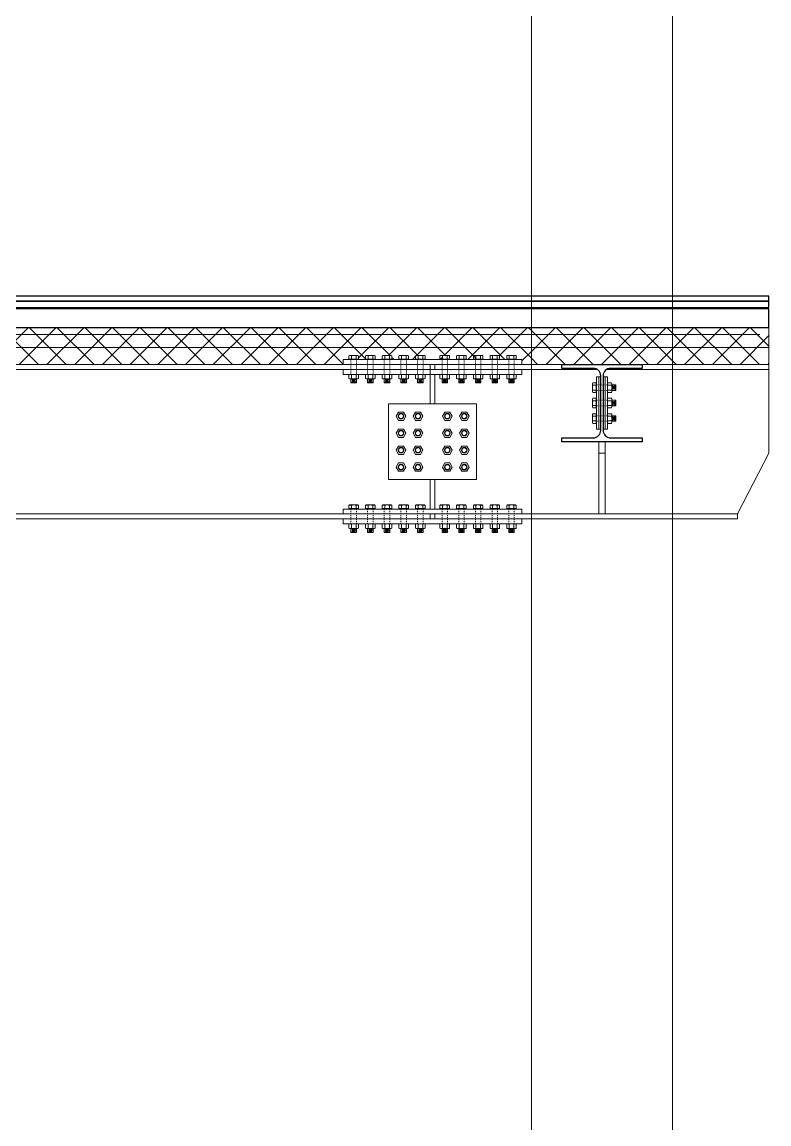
# Model space of a CAD drawing. Header units: millimetres. Extents: x -6949 to 305728, y -55091 to 76684.
# Drawn here: x 197746 to 200166, y 64081 to 67649 of the extents above; entities that cross this region are included whole.
import ezdxf

# ---------------------------------------------------------------- set-up
doc = ezdxf.new("R2010")
doc.units = ezdxf.units.MM
doc.linetypes.add('Tratto', pattern=[6.35, 3.175, -3.175])
for name, color, linetype, lineweight in [('armatura', 1, 'Continuous', 15), ('bulloni', 5, 'Continuous', 18), ('piastra', 30, 'Continuous', 18), ('S-BEAM', 5, 'Continuous', 18), ('S-COLS', 7, 'Continuous', 18), ('SEZIONI acciaio - Steel sections', 220, 'Continuous', 25), ('solaio2', 7, 'Continuous', 9)]:
    doc.layers.add(name, color=color, linetype=linetype, lineweight=lineweight)
pattern_1 = [(45, (142270.63, 98451.78), (-44.90128, 44.90128), []), (135, (142270.63, 98451.78), (-44.90128, -44.90128), [])]

# ---------------------------------------------------------------- blocks, each defined once
blk = doc.blocks.new('*U481')
at = {"layer": 'bulloni'}
blk.add_lwpolyline([(-15.6, 0), (-7.8, -13.5), (7.8, -13.5), (15.6, 0), (7.8, 13.5), (-7.8, 13.5)], close=True, dxfattribs=at)
for radius in [9, 7.88]:
    blk.add_circle((0, 0), radius, dxfattribs=at)
blk = doc.blocks.new('*U482')
at = {"color": 0, "linetype": 'ByBlock', "lineweight": -2, "transparency": 16777216}
for p in [(0, 0), (55, 0), (0, -55), (55, -55), (0, -110), (55, -110), (0, -165), (55, -165)]:
    blk.add_blockref('*U481', p, dxfattribs=at)
blk = doc.blocks.new('*U483')
at = {"layer": 'bulloni'}
blk.add_lwpolyline([(-15.6, 0), (-7.8, -13.5), (7.8, -13.5), (15.6, 0), (7.8, 13.5), (-7.8, 13.5)], close=True, dxfattribs=at)
for radius in [9, 7.88]:
    blk.add_circle((0, 0), radius, dxfattribs=at)
blk = doc.blocks.new('*U484')
at = {"color": 0, "linetype": 'ByBlock', "lineweight": -2, "transparency": 16777216}
for p in [(0, 0), (55, 0), (0, -55), (55, -55), (0, -110), (55, -110), (0, -165), (55, -165)]:
    blk.add_blockref('*U483', p, dxfattribs=at)
blk = doc.blocks.new('*U485')
at = {"layer": 'bulloni'}
for p, q in [((-13.7, 44.3), (-15.6, 43.1)), ((-15.6, 43.1), (-15.6, 32.8)), ((13.7, 44.3), (-13.7, 44.3)), ((-7.8, 32.8), (-7.8, 43.1)), ((7.8, 43.1), (7.8, 32.8)), ((13.7, 44.3), (15.6, 43.1)), ((15.6, 43.1), (15.6, 32.8)), ((15.6, 32.8), (-15.6, 32.8)), ((-12.5, 32.8), (-12.5, 32.3)), ((12.5, 32.3), (-12.5, 32.3)), ((12.5, 32.8), (12.5, 32.3)), ((-13.7, -16.7), (-15.6, -17.9)), ((-15.6, -17.9), (-15.6, -30.4)), ((-13.7, -31.7), (-15.6, -30.4)), ((13.7, -16.7), (-13.7, -16.7)), ((13.7, -31.7), (-13.7, -31.7)), ((-9, -43.3), (-9, -31.7)), ((-7.8, -30.4), (-7.8, -17.9)), ((-6.5, -34.4), (6.5, -33.7)), ((7.8, -17.9), (7.8, -30.4)), ((9, -43.3), (9, -31.7)), ((13.7, -16.7), (15.6, -17.9)), ((13.7, -31.7), (15.6, -30.4)), ((15.6, -17.9), (15.6, -30.4)), ((-8, -44.3), (-9, -43.3)), ((9, -43.3), (-9, -43.3)), ((8, -44.3), (-8, -44.3)), ((-6.5, -39.4), (6.5, -38.7)), ((-5, -36.8), (5, -36.3)), ((-5, -41.8), (5, -41.3)), ((9, -43.3), (8, -44.3))]:
    blk.add_line(p, q, dxfattribs=at)
at = {"layer": 'bulloni', "linetype": 'Tratto'}
for points in [[(-9, -16.7), (-9, 31.3)], [(9, -16.7), (9, 31.3)]]:
    blk.add_lwpolyline(points, dxfattribs=at)
at = {"layer": 'bulloni'}
for centre, radius, start, end in [((-11.7, 37.6), 6.67, 54.2621, 125.7379), ((0, 19.5), 24.8, 71.6858, 108.3142), ((11.7, 37.6), 6.67, 54.2621, 125.7379), ((-10, 31.3), 1, 0, 90), ((10, 31.3), 1, 90, 180), ((-11.7, -23.4), 6.67, 54.2621, 125.7379), ((-11.7, -25), 6.67, 234.2621, 305.7379), ((0, -41.5), 24.8, 71.6858, 108.3142), ((0, -6.9), 24.8, 251.6858, 288.3142), ((11.7, -23.4), 6.67, 54.2621, 125.7379), ((11.7, -25), 6.67, 234.2621, 305.7379)]:
    blk.add_arc(centre, radius, start, end, dxfattribs=at)
blk = doc.blocks.new('*U476')
at = {"color": 0, "linetype": 'ByBlock', "lineweight": -2, "transparency": 16777216}
for p in [(0, 0), (54, 0), (108, 0), (162, 0), (216, 0)]:
    blk.add_blockref('*U485', p, dxfattribs=at)
blk = doc.blocks.new('*U477')
at = {"layer": 'bulloni'}
for p, q in [((-13.7, 44.3), (-15.6, 43.1)), ((-15.6, 43.1), (-15.6, 32.8)), ((13.7, 44.3), (-13.7, 44.3)), ((-7.8, 32.8), (-7.8, 43.1)), ((7.8, 43.1), (7.8, 32.8)), ((13.7, 44.3), (15.6, 43.1)), ((15.6, 43.1), (15.6, 32.8)), ((15.6, 32.8), (-15.6, 32.8)), ((-12.5, 32.8), (-12.5, 32.3)), ((12.5, 32.3), (-12.5, 32.3)), ((12.5, 32.8), (12.5, 32.3)), ((-13.7, -16.7), (-15.6, -17.9)), ((-15.6, -17.9), (-15.6, -30.4)), ((-13.7, -31.7), (-15.6, -30.4)), ((13.7, -16.7), (-13.7, -16.7)), ((13.7, -31.7), (-13.7, -31.7)), ((-9, -43.3), (-9, -31.7)), ((-7.8, -30.4), (-7.8, -17.9)), ((-6.5, -34.4), (6.5, -33.7)), ((7.8, -17.9), (7.8, -30.4)), ((9, -43.3), (9, -31.7)), ((13.7, -16.7), (15.6, -17.9)), ((13.7, -31.7), (15.6, -30.4)), ((15.6, -17.9), (15.6, -30.4)), ((-8, -44.3), (-9, -43.3)), ((9, -43.3), (-9, -43.3)), ((8, -44.3), (-8, -44.3)), ((-6.5, -39.4), (6.5, -38.7)), ((-5, -36.8), (5, -36.3)), ((-5, -41.8), (5, -41.3)), ((9, -43.3), (8, -44.3))]:
    blk.add_line(p, q, dxfattribs=at)
at = {"layer": 'bulloni', "linetype": 'Tratto'}
for points in [[(-9, -16.7), (-9, 31.3)], [(9, -16.7), (9, 31.3)]]:
    blk.add_lwpolyline(points, dxfattribs=at)
at = {"layer": 'bulloni'}
for centre, radius, start, end in [((-11.7, 37.6), 6.67, 54.2621, 125.7379), ((0, 19.5), 24.8, 71.6858, 108.3142), ((11.7, 37.6), 6.67, 54.2621, 125.7379), ((-10, 31.3), 1, 0, 90), ((10, 31.3), 1, 90, 180), ((-11.7, -23.4), 6.67, 54.2621, 125.7379), ((-11.7, -25), 6.67, 234.2621, 305.7379), ((0, -41.5), 24.8, 71.6858, 108.3142), ((0, -6.9), 24.8, 251.6858, 288.3142), ((11.7, -23.4), 6.67, 54.2621, 125.7379), ((11.7, -25), 6.67, 234.2621, 305.7379)]:
    blk.add_arc(centre, radius, start, end, dxfattribs=at)
blk = doc.blocks.new('*U478')
at = {"color": 0, "linetype": 'ByBlock', "lineweight": -2, "transparency": 16777216}
for p in [(0, 0), (54, 0), (108, 0), (162, 0), (216, 0)]:
    blk.add_blockref('*U477', p, dxfattribs=at)
blk = doc.blocks.new('*U486')
at = {"layer": 'bulloni'}
for p, q in [((-13.7, 44.3), (-15.6, 43.1)), ((-15.6, 43.1), (-15.6, 32.8)), ((13.7, 44.3), (-13.7, 44.3)), ((-7.8, 32.8), (-7.8, 43.1)), ((7.8, 43.1), (7.8, 32.8)), ((13.7, 44.3), (15.6, 43.1)), ((15.6, 43.1), (15.6, 32.8)), ((15.6, 32.8), (-15.6, 32.8)), ((-12.5, 32.8), (-12.5, 32.3)), ((12.5, 32.3), (-12.5, 32.3)), ((12.5, 32.8), (12.5, 32.3)), ((-13.7, -16.7), (-15.6, -17.9)), ((-15.6, -17.9), (-15.6, -30.4)), ((-13.7, -31.7), (-15.6, -30.4)), ((13.7, -16.7), (-13.7, -16.7)), ((13.7, -31.7), (-13.7, -31.7)), ((-9, -43.3), (-9, -31.7)), ((-7.8, -30.4), (-7.8, -17.9)), ((-6.5, -34.4), (6.5, -33.7)), ((7.8, -17.9), (7.8, -30.4)), ((9, -43.3), (9, -31.7)), ((13.7, -16.7), (15.6, -17.9)), ((13.7, -31.7), (15.6, -30.4)), ((15.6, -17.9), (15.6, -30.4)), ((-8, -44.3), (-9, -43.3)), ((9, -43.3), (-9, -43.3)), ((8, -44.3), (-8, -44.3)), ((-6.5, -39.4), (6.5, -38.7)), ((-5, -36.8), (5, -36.3)), ((-5, -41.8), (5, -41.3)), ((9, -43.3), (8, -44.3))]:
    blk.add_line(p, q, dxfattribs=at)
at = {"layer": 'bulloni', "linetype": 'Tratto'}
for points in [[(-9, -16.7), (-9, 31.3)], [(9, -16.7), (9, 31.3)]]:
    blk.add_lwpolyline(points, dxfattribs=at)
at = {"layer": 'bulloni'}
for centre, radius, start, end in [((-11.7, 37.6), 6.67, 54.2621, 125.7379), ((0, 19.5), 24.8, 71.6858, 108.3142), ((11.7, 37.6), 6.67, 54.2621, 125.7379), ((-10, 31.3), 1, 0, 90), ((10, 31.3), 1, 90, 180), ((-11.7, -23.4), 6.67, 54.2621, 125.7379), ((-11.7, -25), 6.67, 234.2621, 305.7379), ((0, -41.5), 24.8, 71.6858, 108.3142), ((0, -6.9), 24.8, 251.6858, 288.3142), ((11.7, -23.4), 6.67, 54.2621, 125.7379), ((11.7, -25), 6.67, 234.2621, 305.7379)]:
    blk.add_arc(centre, radius, start, end, dxfattribs=at)
blk = doc.blocks.new('*U487')
at = {"color": 0, "linetype": 'ByBlock', "lineweight": -2, "transparency": 16777216}
for p in [(0, 0), (54, 0), (108, 0), (162, 0), (216, 0)]:
    blk.add_blockref('*U486', p, dxfattribs=at)
blk = doc.blocks.new('*U480')
at = {"layer": 'bulloni'}
for p, q in [((-13.7, 44.3), (-15.6, 43.1)), ((-15.6, 43.1), (-15.6, 32.8)), ((13.7, 44.3), (-13.7, 44.3)), ((-7.8, 32.8), (-7.8, 43.1)), ((7.8, 43.1), (7.8, 32.8)), ((13.7, 44.3), (15.6, 43.1)), ((15.6, 43.1), (15.6, 32.8)), ((15.6, 32.8), (-15.6, 32.8)), ((-12.5, 32.8), (-12.5, 32.3)), ((12.5, 32.3), (-12.5, 32.3)), ((12.5, 32.8), (12.5, 32.3)), ((-13.7, -16.7), (-15.6, -17.9)), ((-15.6, -17.9), (-15.6, -30.4)), ((-13.7, -31.7), (-15.6, -30.4)), ((13.7, -16.7), (-13.7, -16.7)), ((13.7, -31.7), (-13.7, -31.7)), ((-9, -43.3), (-9, -31.7)), ((-7.8, -30.4), (-7.8, -17.9)), ((-6.5, -34.4), (6.5, -33.7)), ((7.8, -17.9), (7.8, -30.4)), ((9, -43.3), (9, -31.7)), ((13.7, -16.7), (15.6, -17.9)), ((13.7, -31.7), (15.6, -30.4)), ((15.6, -17.9), (15.6, -30.4)), ((-8, -44.3), (-9, -43.3)), ((9, -43.3), (-9, -43.3)), ((8, -44.3), (-8, -44.3)), ((-6.5, -39.4), (6.5, -38.7)), ((-5, -36.8), (5, -36.3)), ((-5, -41.8), (5, -41.3)), ((9, -43.3), (8, -44.3))]:
    blk.add_line(p, q, dxfattribs=at)
at = {"layer": 'bulloni', "linetype": 'Tratto'}
for points in [[(-9, -16.7), (-9, 31.3)], [(9, -16.7), (9, 31.3)]]:
    blk.add_lwpolyline(points, dxfattribs=at)
at = {"layer": 'bulloni'}
for centre, radius, start, end in [((-11.7, 37.6), 6.67, 54.2621, 125.7379), ((0, 19.5), 24.8, 71.6858, 108.3142), ((11.7, 37.6), 6.67, 54.2621, 125.7379), ((-10, 31.3), 1, 0, 90), ((10, 31.3), 1, 90, 180), ((-11.7, -23.4), 6.67, 54.2621, 125.7379), ((-11.7, -25), 6.67, 234.2621, 305.7379), ((0, -41.5), 24.8, 71.6858, 108.3142), ((0, -6.9), 24.8, 251.6858, 288.3142), ((11.7, -23.4), 6.67, 54.2621, 125.7379), ((11.7, -25), 6.67, 234.2621, 305.7379)]:
    blk.add_arc(centre, radius, start, end, dxfattribs=at)
blk = doc.blocks.new('*U479')
at = {"color": 0, "linetype": 'ByBlock', "lineweight": -2, "transparency": 16777216}
for p in [(0, 0), (54, 0), (108, 0), (162, 0), (216, 0)]:
    blk.add_blockref('*U480', p, dxfattribs=at)
blk = doc.blocks.new('dbcjd')
at = {"layer": 'bulloni'}
for p, q in [((12712.1, -46901.9), (12713.1, -46900.9)), ((12712.1, -46917.9), (12712.1, -46901.9)), ((12713.1, -46918.9), (12712.1, -46917.9)), ((12713.1, -46900.9), (12724.8, -46900.9)), ((12713.1, -46918.9), (12713.1, -46900.9)), ((12713.1, -46918.9), (12724.8, -46918.9)), ((12714.6, -46904.9), (12715.2, -46914.9)), ((12717, -46903.4), (12717.8, -46916.4)), ((12719.6, -46904.9), (12720.2, -46914.9)), ((12722, -46903.4), (12722.8, -46916.4)), ((12724.8, -46896.2), (12726, -46894.3)), ((12724.8, -46923.6), (12724.8, -46896.2)), ((12738.5, -46894.3), (12726, -46894.3)), ((12726, -46902.1), (12738.5, -46902.1)), ((12738.5, -46917.7), (12726, -46917.7)), ((12739.8, -46896.2), (12738.5, -46894.3)), ((12739.8, -46923.6), (12739.8, -46896.2)), ((12775.8, -46922.4), (12775.8, -46897.4)), ((12776.3, -46897.4), (12775.8, -46897.4)), ((12776.3, -46925.5), (12776.3, -46894.3)), ((12786.5, -46894.3), (12776.3, -46894.3)), ((12776.3, -46902.1), (12786.5, -46902.1)), ((12786.5, -46917.7), (12776.3, -46917.7)), ((12787.8, -46896.2), (12786.5, -46894.3)), ((12787.8, -46923.6), (12787.8, -46896.2)), ((12712.1, -46951.9), (12713.1, -46950.9)), ((12712.1, -46967.9), (12712.1, -46951.9)), ((12713.1, -46950.9), (12724.8, -46950.9)), ((12713.1, -46968.9), (12713.1, -46950.9)), ((12714.6, -46954.9), (12715.2, -46964.9)), ((12717, -46953.4), (12717.8, -46966.4)), ((12719.6, -46954.9), (12720.2, -46964.9)), ((12722, -46953.4), (12722.8, -46966.4)), ((12724.8, -46923.6), (12726, -46925.5)), ((12724.8, -46946.2), (12726, -46944.3)), ((12724.8, -46973.6), (12724.8, -46946.2)), ((12738.5, -46925.5), (12726, -46925.5)), ((12738.5, -46944.3), (12726, -46944.3)), ((12726, -46952.1), (12738.5, -46952.1)), ((12739.8, -46923.6), (12738.5, -46925.5)), ((12739.8, -46946.2), (12738.5, -46944.3)), ((12739.8, -46973.6), (12739.8, -46946.2)), ((12776.3, -46922.4), (12775.8, -46922.4)), ((12775.8, -46972.4), (12775.8, -46947.4)), ((12776.3, -46947.4), (12775.8, -46947.4)), ((12786.5, -46925.5), (12776.3, -46925.5)), ((12776.3, -46975.5), (12776.3, -46944.3)), ((12786.5, -46944.3), (12776.3, -46944.3)), ((12776.3, -46952.1), (12786.5, -46952.1)), ((12787.8, -46923.6), (12786.5, -46925.5)), ((12787.8, -46946.2), (12786.5, -46944.3)), ((12787.8, -46973.6), (12787.8, -46946.2)), ((12713.1, -46968.9), (12712.1, -46967.9)), ((12713.1, -46968.9), (12724.8, -46968.9)), ((12724.8, -46973.6), (12726, -46975.5)), ((12738.5, -46967.7), (12726, -46967.7)), ((12738.5, -46975.5), (12726, -46975.5)), ((12739.8, -46973.6), (12738.5, -46975.5)), ((12776.3, -46972.4), (12775.8, -46972.4)), ((12786.5, -46967.7), (12776.3, -46967.7)), ((12786.5, -46975.5), (12776.3, -46975.5)), ((12787.8, -46973.6), (12786.5, -46975.5)), ((12712.1, -47001.9), (12713.1, -47000.9)), ((12712.1, -47017.9), (12712.1, -47001.9)), ((12713.1, -47018.9), (12712.1, -47017.9)), ((12713.1, -47000.9), (12724.8, -47000.9)), ((12713.1, -47018.9), (12713.1, -47000.9)), ((12713.1, -47018.9), (12724.8, -47018.9)), ((12714.6, -47004.9), (12715.2, -47014.9)), ((12717, -47003.4), (12717.8, -47016.4)), ((12719.6, -47004.9), (12720.2, -47014.9)), ((12722, -47003.4), (12722.8, -47016.4)), ((12724.8, -46996.2), (12726, -46994.3)), ((12724.8, -47023.6), (12724.8, -46996.2)), ((12724.8, -47023.6), (12726, -47025.5)), ((12738.5, -46994.3), (12726, -46994.3)), ((12726, -47002.1), (12738.5, -47002.1)), ((12738.5, -47017.7), (12726, -47017.7)), ((12738.5, -47025.5), (12726, -47025.5)), ((12739.8, -46996.2), (12738.5, -46994.3)), ((12739.8, -47023.6), (12738.5, -47025.5)), ((12739.8, -47023.6), (12739.8, -46996.2)), ((12775.8, -47022.4), (12775.8, -46997.4)), ((12776.3, -46997.4), (12775.8, -46997.4)), ((12776.3, -47022.4), (12775.8, -47022.4)), ((12776.3, -47025.5), (12776.3, -46994.3)), ((12786.5, -46994.3), (12776.3, -46994.3)), ((12776.3, -47002.1), (12786.5, -47002.1)), ((12786.5, -47017.7), (12776.3, -47017.7)), ((12786.5, -47025.5), (12776.3, -47025.5)), ((12787.8, -46996.2), (12786.5, -46994.3)), ((12787.8, -47023.6), (12786.5, -47025.5)), ((12787.8, -47023.6), (12787.8, -46996.2))]:
    blk.add_line(p, q, dxfattribs=at)
at = {"layer": 'bulloni', "linetype": 'Tratto'}
for points in [[(12739.8, -46900.9), (12774.8, -46900.9)], [(12739.8, -46918.9), (12774.8, -46918.9)], [(12739.8, -46950.9), (12774.8, -46950.9)], [(12739.8, -46968.9), (12774.8, -46968.9)], [(12739.8, -47000.9), (12774.8, -47000.9)], [(12739.8, -47018.9), (12774.8, -47018.9)]]:
    blk.add_lwpolyline(points, dxfattribs=at)
at = {"layer": 'bulloni'}
for centre, radius, start, end in [((12731.4, -46898.2), 6.67, 144.2621, 215.7379), ((12749.6, -46909.9), 24.8, 161.6858, 198.3142), ((12731.4, -46921.6), 6.67, 144.2621, 215.7379), ((12733.1, -46898.2), 6.67, 324.2621, 35.7379), ((12715, -46909.9), 24.8, 341.6858, 18.3142), ((12733.1, -46921.6), 6.67, 324.2621, 35.7379), ((12774.8, -46899.9), 1, 270, 0), ((12774.8, -46919.9), 1, 0, 90), ((12781.1, -46898.2), 6.67, 324.2621, 35.7379), ((12763, -46909.9), 24.8, 341.6858, 18.3142), ((12781.1, -46921.6), 6.67, 324.2621, 35.7379), ((12731.4, -46948.2), 6.67, 144.2621, 215.7379), ((12749.6, -46959.9), 24.8, 161.6858, 198.3142), ((12733.1, -46948.2), 6.67, 324.2621, 35.7379), ((12715, -46959.9), 24.8, 341.6858, 18.3142), ((12774.8, -46949.9), 1, 270, 0), ((12781.1, -46948.2), 6.67, 324.2621, 35.7379), ((12763, -46959.9), 24.8, 341.6858, 18.3142), ((12731.4, -46971.6), 6.67, 144.2621, 215.7379), ((12733.1, -46971.6), 6.67, 324.2621, 35.7379), ((12774.8, -46969.9), 1, 0, 90), ((12781.1, -46971.6), 6.67, 324.2621, 35.7379), ((12731.4, -46998.2), 6.67, 144.2621, 215.7379), ((12749.6, -47009.9), 24.8, 161.6858, 198.3142), ((12731.4, -47021.6), 6.67, 144.2621, 215.7379), ((12733.1, -46998.2), 6.67, 324.2621, 35.7379), ((12715, -47009.9), 24.8, 341.6858, 18.3142), ((12733.1, -47021.6), 6.67, 324.2621, 35.7379), ((12774.8, -46999.9), 1, 270, 0), ((12774.8, -47019.9), 1, 0, 90), ((12781.1, -46998.2), 6.67, 324.2621, 35.7379), ((12763, -47009.9), 24.8, 341.6858, 18.3142), ((12781.1, -47021.6), 6.67, 324.2621, 35.7379)]:
    blk.add_arc(centre, radius, start, end, dxfattribs=at)

msp = doc.modelspace()

# ---------------------------------------------------------------- hatches: boundary and pattern name
at = {"layer": 'S-BEAM', "true_color": 0xc7c8ca}
h = msp.add_hatch(dxfattribs=at)
h.set_pattern_fill('ANSI37', color=9, scale=20)
h.set_pattern_definition(pattern_1)
h.paths.add_polyline_path([(198813.0194, 66568.3657, -0.161196195), (198828.6079, 66568.3657, -0.302260819), (198835.9946, 66568.6368), (198836.4021, 66568.3657), (198836.4021, 66556.6221), (198859.2252, 66556.6221), (198859.2252, 66558.1221), (198867.0194, 66558.1221), (198867.0194, 66568.3657, -0.161196195), (198882.6079, 66568.3657, -0.302260819), (198889.9946, 66568.6368), (198890.4021, 66568.3657), (198890.4021, 66556.6221), (198913.2252, 66556.6221), (198913.2252, 66558.1221), (198921.0194, 66558.1221), (198921.0194, 66568.3657, -0.161196195), (198936.6079, 66568.3657, -0.302260819), (198943.9946, 66568.6368), (198944.4021, 66568.3657), (198944.4021, 66556.6221), (198967.2252, 66556.6221), (198967.2252, 66558.1221), (198975.0194, 66558.1221), (198975.0194, 66568.3657, -0.161196195), (198990.6079, 66568.3657, -0.302260819), (198997.9946, 66568.6368), (198998.4021, 66568.3657), (198998.4021, 66556.6221), (199021.2252, 66556.6221), (199021.2252, 66558.1221), (199029.0194, 66558.1221), (199029.0194, 66568.3657, -0.161196195), (199044.6079, 66568.3657, -0.302260819), (199051.9946, 66568.6368), (199052.4021, 66568.3657), (199052.4021, 66556.6221), (199100.2105, 66556.6221), (199100.2105, 66558.1221), (199108.0047, 66558.1221), (199108.0047, 66568.3657, -0.161196195), (199123.5932, 66568.3657, -0.302260819), (199130.9799, 66568.6368), (199131.3874, 66568.3657), (199131.3874, 66556.6221), (199154.2105, 66556.6221), (199154.2105, 66558.1221), (199162.0047, 66558.1221), (199162.0047, 66568.3657, -0.161196195), (199177.5932, 66568.3657, -0.302260819), (199184.9799, 66568.6368), (199185.3874, 66568.3657), (199185.3874, 66556.6221), (199208.2105, 66556.6221), (199208.2105, 66558.1221), (199216.0047, 66558.1221), (199216.0047, 66568.3657, -0.161196195), (199231.5932, 66568.3657, -0.302260819), (199238.9799, 66568.6368), (199239.3874, 66568.3657), (199239.3874, 66556.6221), (199262.2105, 66556.6221), (199262.2105, 66558.1221), (199270.0047, 66558.1221), (199270.0047, 66568.3657, -0.161196195), (199285.5932, 66568.3657, -0.302260819), (199292.9799, 66568.6368), (199293.3874, 66568.3657), (199293.3874, 66556.6221), (199316.2105, 66556.6221), (199316.2105, 66558.1221), (199324.0047, 66558.1221), (199324.0047, 66568.3657, -0.161196195), (199339.5932, 66568.3657, -0.302260819), (199346.9799, 66568.6368), (199347.3874, 66568.3657), (199347.3874, 66556.6221), (199365.7989, 66556.6221), (199365.7989, 66540.6221), (199396.308, 66540.6221), (199396.308, 66595.6221), (197587.7327, 66595.6221), (197587.7327, 66548.1971), (197590.3077, 66545.6221), (197590.3077, 66540.6221), (198786.8137, 66540.6221), (198786.8137, 66556.6221), (198805.2252, 66556.6221), (198805.2252, 66558.1221), (198813.0194, 66558.1221)])
h.paths.add_polyline_path([(198805.2252, 66568.3657, -0.157212126), (198809.1223, 66569.6221), (198807.1137, 66569.6221)], flags=16)
h.paths.add_polyline_path([(198859.2252, 66568.3657, -0.157212126), (198863.1223, 66569.6221), (198861.1137, 66569.6221)], flags=16)
h.paths.add_polyline_path([(198913.2252, 66568.3657, -0.157212126), (198917.1223, 66569.6221), (198915.1137, 66569.6221)], flags=16)
h.paths.add_polyline_path([(198967.2252, 66568.3657, -0.157212126), (198971.1223, 66569.6221), (198969.1137, 66569.6221)], flags=16)
h.paths.add_polyline_path([(199021.2252, 66568.3657, -0.157212126), (199025.1223, 66569.6221), (199023.1137, 66569.6221)], flags=16)
h.paths.add_polyline_path([(199100.2105, 66568.3657, -0.157212126), (199104.1076, 66569.6221), (199102.0989, 66569.6221)], flags=16)
h.paths.add_polyline_path([(199154.2105, 66568.3657, -0.157212126), (199158.1076, 66569.6221), (199156.0989, 66569.6221)], flags=16)
h.paths.add_polyline_path([(199208.2105, 66568.3657, -0.157212126), (199212.1076, 66569.6221), (199210.0989, 66569.6221)], flags=16)
h.paths.add_polyline_path([(199262.2105, 66568.3657, -0.157212126), (199266.1076, 66569.6221), (199264.0989, 66569.6221)], flags=16)
h.paths.add_polyline_path([(199316.2105, 66568.3657, -0.157212126), (199320.1076, 66569.6221), (199318.0989, 66569.6221)], flags=16)
h.paths.add_polyline_path([(199396.308, 66660.6221), (190583.7987, 66660.6221), (190583.7987, 66595.6221), (197411.8827, 66595.6221), (197411.8827, 66607.6221), (197403.9577, 66607.6221), (197403.9577, 66615.6221), (197435.6577, 66615.6221), (197435.6577, 66607.6221), (197427.7327, 66607.6221), (197427.7327, 66595.6221), (197571.8827, 66595.6221), (197571.8827, 66607.6221), (197563.9577, 66607.6221), (197563.9577, 66615.6221), (197595.6577, 66615.6221), (197595.6577, 66607.6221), (197587.7327, 66607.6221), (197587.7327, 66595.6221), (199396.308, 66595.6221)])
h.paths.add_polyline_path([(195470.6577, 66607.6221), (195438.9577, 66607.6221), (195438.9577, 66615.6221), (195470.6577, 66615.6221)], flags=16)
h.paths.add_polyline_path([(195310.6577, 66607.6221), (195278.9577, 66607.6221), (195278.9577, 66615.6221), (195310.6577, 66615.6221)], flags=16)
h.paths.add_polyline_path([(193345.6577, 66607.6221), (193313.9577, 66607.6221), (193313.9577, 66615.6221), (193345.6577, 66615.6221)], flags=16)
h.paths.add_polyline_path([(193185.6577, 66607.6221), (193153.9577, 66607.6221), (193153.9577, 66615.6221), (193185.6577, 66615.6221)], flags=16)
h.paths.add_polyline_path([(197571.8827, 66595.6221), (197427.7327, 66595.6221), (197427.7327, 66547.6221), (197428.3077, 66547.6221), (197430.3077, 66545.6221), (197430.3077, 66540.6221), (197569.3077, 66540.6221), (197569.3077, 66545.6221), (197571.8827, 66548.1971)])
h = msp.add_hatch(dxfattribs=at)
h.set_pattern_fill('ANSI37', color=9, scale=20)
h.set_pattern_definition(pattern_1)
h.paths.add_polyline_path([(200165.817, 66595.6221), (199853.308, 66595.6221), (199853.308, 66540.6221), (200165.817, 66540.6221)])
h.paths.add_polyline_path([(200165.817, 66660.6221), (199853.308, 66660.6221), (199853.308, 66595.6221), (200165.817, 66595.6221)])
h.paths.add_polyline_path([(199853.308, 66637.6221), (199396.308, 66637.6221), (199396.308, 66595.6221), (199853.308, 66595.6221)])
h.paths.add_polyline_path([(199853.308, 66660.6221), (199396.308, 66660.6221), (199396.308, 66637.6221), (199853.308, 66637.6221)])
h.paths.add_polyline_path([(199853.308, 66595.6221), (199396.308, 66595.6221), (199396.308, 66540.6221), (199853.308, 66540.6221)])

# ---------------------------------------------------------------- linework, layer by layer
for points in [[(200165.817, 66761.979), (190583.7987, 66761.979), (190583.7987, 66745.6221), (200165.817, 66745.6221)], [(200165.817, 66745.6221), (190583.7987, 66745.6221), (190583.7987, 66725.6221), (200165.817, 66725.6221)]]:
    msp.add_lwpolyline(points, close=True)
msp.add_lwpolyline([(200165.817, 66660.6221), (200165.817, 66720.6221), (190583.7987, 66720.6221), (190583.7987, 66660.6221), (200165.817, 66660.6221)])
at = {"layer": 'armatura'}
msp.add_lwpolyline([(200135.817, 66637.6221), (190613.7987, 66637.6221)], dxfattribs=at)
at = {"layer": 'piastra'}
for p in [(200165.817, 66540.6221), (200064.1965, 66056.6221)]:
    msp.add_line(p, (200165.817, 66253.307), dxfattribs=at)
for points in [[(199365.7989, 66540.6221), (198786.8137, 66540.6221), (198786.8137, 66556.6221), (199365.7989, 66556.6221)], [(199365.7989, 66508.6221), (198786.8137, 66508.6221), (198786.8137, 66524.6221), (199365.7989, 66524.6221)], [(199607.308, 66500.6221), (199614.808, 66500.6221), (199614.808, 66330.6221), (199607.308, 66330.6221)], [(199621.058, 66500.6221), (199614.808, 66500.6221), (199614.808, 66330.6221), (199621.058, 66330.6221)], [(199634.808, 66500.6221), (199628.558, 66500.6221), (199628.558, 66330.6221), (199634.808, 66330.6221)], [(199642.308, 66500.6221), (199634.808, 66500.6221), (199634.808, 66330.6221), (199642.308, 66330.6221)], [(199218.8137, 66413.1221), (198933.7989, 66413.1221), (198933.7989, 66168.1221), (199218.8137, 66168.1221)], [(199365.7989, 66072.6221), (198786.8137, 66072.6221), (198786.8137, 66056.6221), (199365.7989, 66056.6221)], [(199365.7989, 66040.6221), (198786.8137, 66040.6221), (198786.8137, 66024.6221), (199365.7989, 66024.6221)]]:
    msp.add_lwpolyline(points, close=True, dxfattribs=at)
for points in [[(199640.078, 66524.6221), (200165.817, 66524.6221), (200165.817, 66540.6221), (199083.7989, 66540.6221), (199083.7989, 66524.6221), (199609.5379, 66524.6221)], [(199083.7989, 66413.1221), (199083.7989, 66508.6221)], [(199614.808, 66290.6221), (199614.808, 66056.6221)], [(199634.808, 66290.6221), (199634.808, 66056.6221)], [(199634.808, 66253.307), (199614.808, 66253.307)], [(199083.7989, 66072.6221), (199083.7989, 66168.1221)], [(199650.9078, 66056.6221), (200064.1965, 66056.6221), (200064.1965, 66040.6221), (199083.7989, 66040.6221), (199083.7989, 66056.6221), (199650.9078, 66056.6221)]]:
    msp.add_lwpolyline(points, dxfattribs=at)
at = {"layer": 'S-BEAM'}
for points in [[(199068.7989, 66540.6221), (191680.8167, 66540.6221), (191680.8167, 66524.6221), (199068.7989, 66524.6221)], [(199068.7989, 66056.6221), (191680.8167, 66056.6221), (191680.8167, 66040.6221), (199068.7989, 66040.6221)]]:
    msp.add_lwpolyline(points, close=True, dxfattribs=at)
for points in [[(199068.7989, 66413.1221), (199068.7989, 66540.6221), (191680.8167, 66540.6221), (191680.8167, 66540.6221)], [(199068.7989, 66072.6221), (199068.7989, 66168.1221)], [(191680.8167, 66040.6221), (191680.8167, 66040.6221), (199068.7989, 66040.6221), (199068.7989, 66056.6221)]]:
    msp.add_lwpolyline(points, dxfattribs=at)
at = {"layer": 'S-COLS'}
msp.add_lwpolyline([(199396.308, 74526.2027), (199853.308, 74526.2027), (199853.308, 62543.4221), (199396.308, 62543.4221)], close=True, dxfattribs=at)
at = {"layer": 'SEZIONI acciaio - Steel sections'}
msp.add_lwpolyline([(199494.808, 66540.6221), (199754.808, 66540.6221), (199754.808, 66528.1221), (199652.558, 66528.1221, 0.414213562), (199628.558, 66504.1221), (199628.558, 66327.1221, 0.414213562), (199652.558, 66303.1221), (199754.808, 66303.1221), (199754.808, 66290.6221), (199494.808, 66290.6221), (199494.808, 66303.1221), (199597.058, 66303.1221, 0.414213562), (199621.058, 66327.1221), (199621.058, 66504.1221, 0.414213562), (199597.058, 66528.1221), (199494.808, 66528.1221)], format="xyb", close=True, dxfattribs=at)
at = {"layer": 'solaio2'}
for points in [[(200165.817, 66540.6221), (200165.817, 66660.6221), (190583.7987, 66660.6221)], [(190583.7987, 66595.6221), (200165.817, 66595.6221)]]:
    msp.add_lwpolyline(points, dxfattribs=at)

# ---------------------------------------------------------------- block references
for name, p in [('*U478', (198820.8137, 66525.3078)), ('*U484', (198973.7989, 66373.1221)), ('*U479', (198820.8137, 66041.3078))]:
    msp.add_blockref(name, p)
at = {"xscale": -1}
for name, p in [('*U476', (199331.7989, 66525.3078)), ('*U482', (199178.8137, 66373.1221)), ('*U487', (199331.7989, 66041.3078))]:
    msp.add_blockref(name, p, dxfattribs=at)
at = {"layer": 'piastra', "xscale": -1}
msp.add_blockref('dbcjd', (212382.0824, 113375.4907), dxfattribs=at)

doc.saveas('drawing.dxf')
